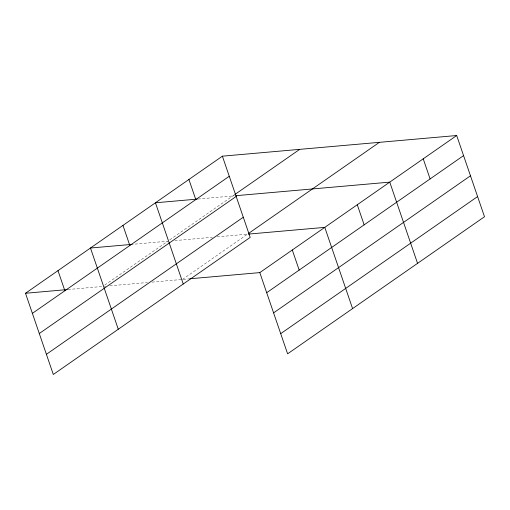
<?xml version="1.0" encoding="UTF-8"?>
<svg xmlns="http://www.w3.org/2000/svg" width="510" height="510" viewBox="0 0 510 510"><rect width="100%" height="100%" fill="white"/><g stroke="black" fill="none" stroke-linecap="round" stroke-linejoin="round"><path stroke-width="0.38" stroke-dasharray="2.55 1.91" d="M104.773 285.09L167.796 241.211L133.078 244.271M169.741 239.853L234.052 195.075M182.484 279.429L247.458 234.186L216.999 236.869M198.052 199.034L234.332 195.834M174.822 240.592L212.313 237.284M68.104 289.508L102.822 286.448M104.384 286.314L105.946 286.174M109.848 285.829L147.339 282.527M152.025 282.113L181.707 279.493M183.275 279.359L188.796 278.868"/><path stroke-width="0.76" d="M222.385 156.175L250.193 237.392L53.308 374.48L25.5 293.263L222.385 156.175L456.692 135.52L484.5 216.737L287.615 353.825L259.807 272.608L456.692 135.52M32.379 313.357L229.264 176.269M234.696 194.629L299.708 149.36M39.283 333.527L236.175 196.439M46.397 354.31L243.289 217.222M248.759 233.28L379.376 142.341M266.685 292.702L463.571 155.614M273.589 312.872L470.481 175.784M280.704 333.655L477.596 196.567M197.262 199.104L155.448 202.789L183.249 284M235.894 195.693L389.755 182.134L417.556 263.345M132.288 244.341L90.474 248.026L118.275 329.237M248.249 234.115L324.781 227.371L352.582 308.582M25.5 293.263L67.314 289.578M189.586 278.798L259.807 272.608M423.223 158.827L430.102 178.921M357.268 204.752L364.146 224.846M292.294 249.989L299.172 270.083M188.917 179.482L195.795 199.576M122.961 225.407L129.84 245.501M57.987 270.644L64.866 290.738"/></g></svg>
